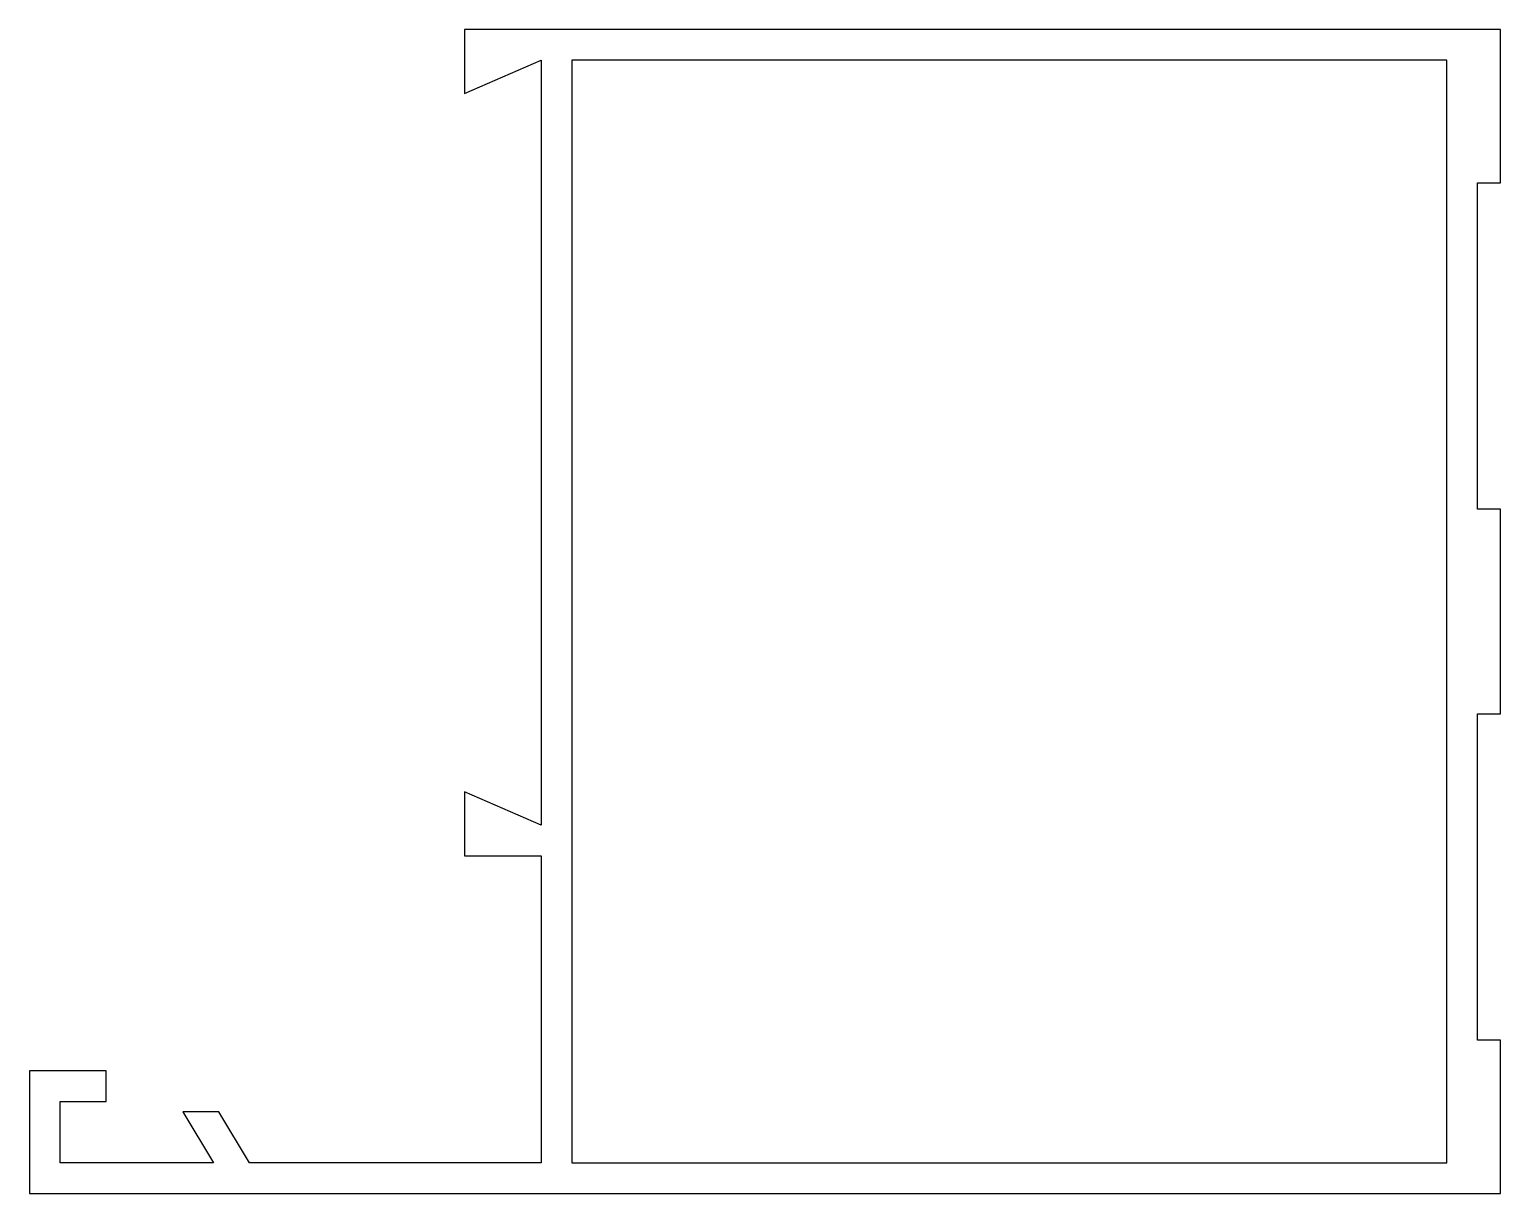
# Model space of a CAD drawing. Extents: x 135.3 to 192.8, y 193.9 to 239.4.
import ezdxf

# ---------------------------------------------------------------- set-up
doc = ezdxf.new("R2010")
doc.units = 0
doc.layers.add('ANA', color=220, linetype='CONTINUOUS')

msp = doc.modelspace()

# ---------------------------------------------------------------- linework, layer by layer
at = {"layer": 'ANA', "color": 7}
for points in [[(136.468, 197.469), (138.268, 197.469), (138.268, 198.669), (135.268, 198.669), (135.268, 193.869), (192.768, 193.869), (192.768, 199.869), (191.868, 199.869), (191.868, 212.619), (192.768, 212.619), (192.768, 220.619), (191.868, 220.619), (191.868, 233.369), (192.768, 233.369), (192.768, 239.369), (152.268, 239.369), (152.268, 236.869), (155.268, 238.169), (155.268, 208.269), (152.268, 209.569), (152.268, 207.069), (155.268, 207.069), (155.268, 195.069), (143.868, 195.069), (142.667, 197.069), (141.267, 197.069), (142.468, 195.069), (136.468, 195.069)], [(190.668, 195.069), (190.668, 238.169), (156.468, 238.169), (156.468, 195.069)]]:
    msp.add_lwpolyline(points, close=True, dxfattribs=at)

doc.saveas('drawing.dxf')
